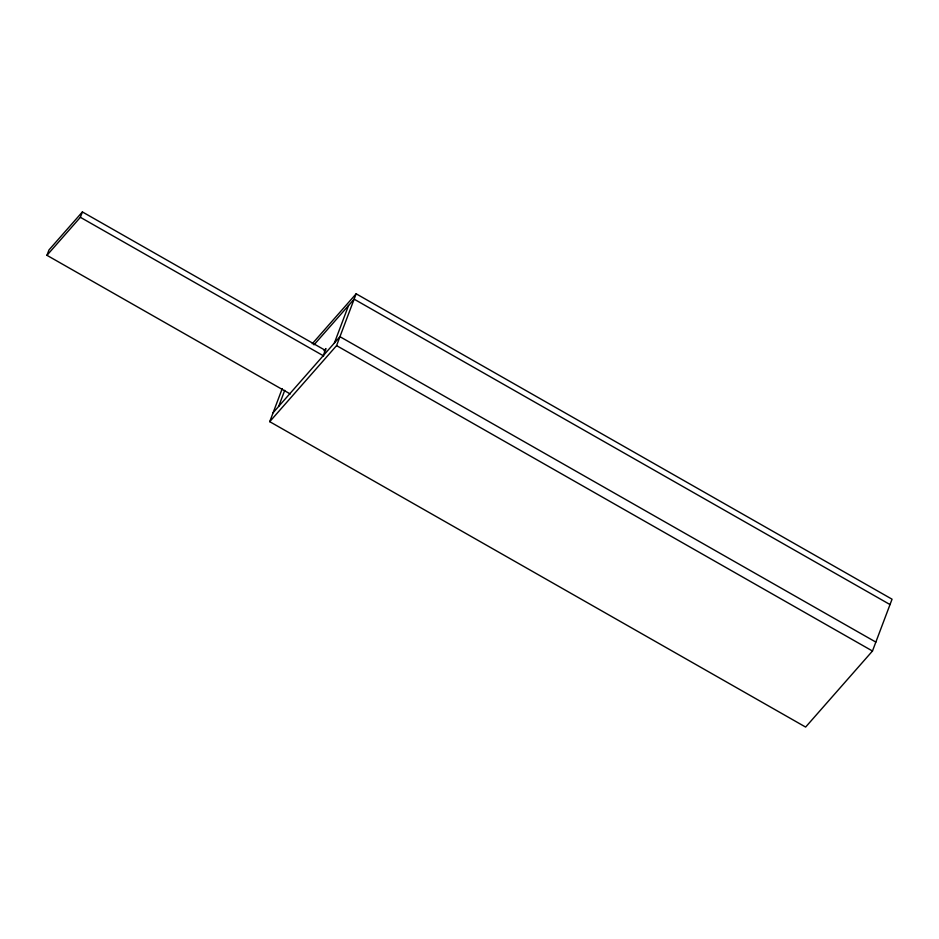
<?xml version="1.0" encoding="UTF-8"?>
<svg xmlns="http://www.w3.org/2000/svg" width="939" height="939" viewBox="0 0 939 939"><rect width="100%" height="100%" fill="white"/><g stroke="black" fill="none" stroke-linecap="round" stroke-linejoin="round"><path stroke-width="1.41" d="M290.233 393.957L46.95 255.314L48.981 249.95L82.397 211.932L325.68 350.576M46.95 255.314L80.367 217.296L82.397 211.932M312.229 343.78L356.151 293.801L892.05 599.199L872.472 651.02L805.627 727.068L269.728 421.67L282.228 388.617M278.672 406.399L284.752 390.319M323.239 355.693L325.939 348.545L324.025 350.728M334.378 343.028L348.557 305.492M269.728 421.67L336.573 345.622L356.151 293.801M313.99 344.836L354.132 299.165L890.019 604.563M273.108 412.737L339.953 336.69L875.841 642.088M336.573 345.622L872.472 651.02M80.367 217.296L323.65 355.928"/></g></svg>
